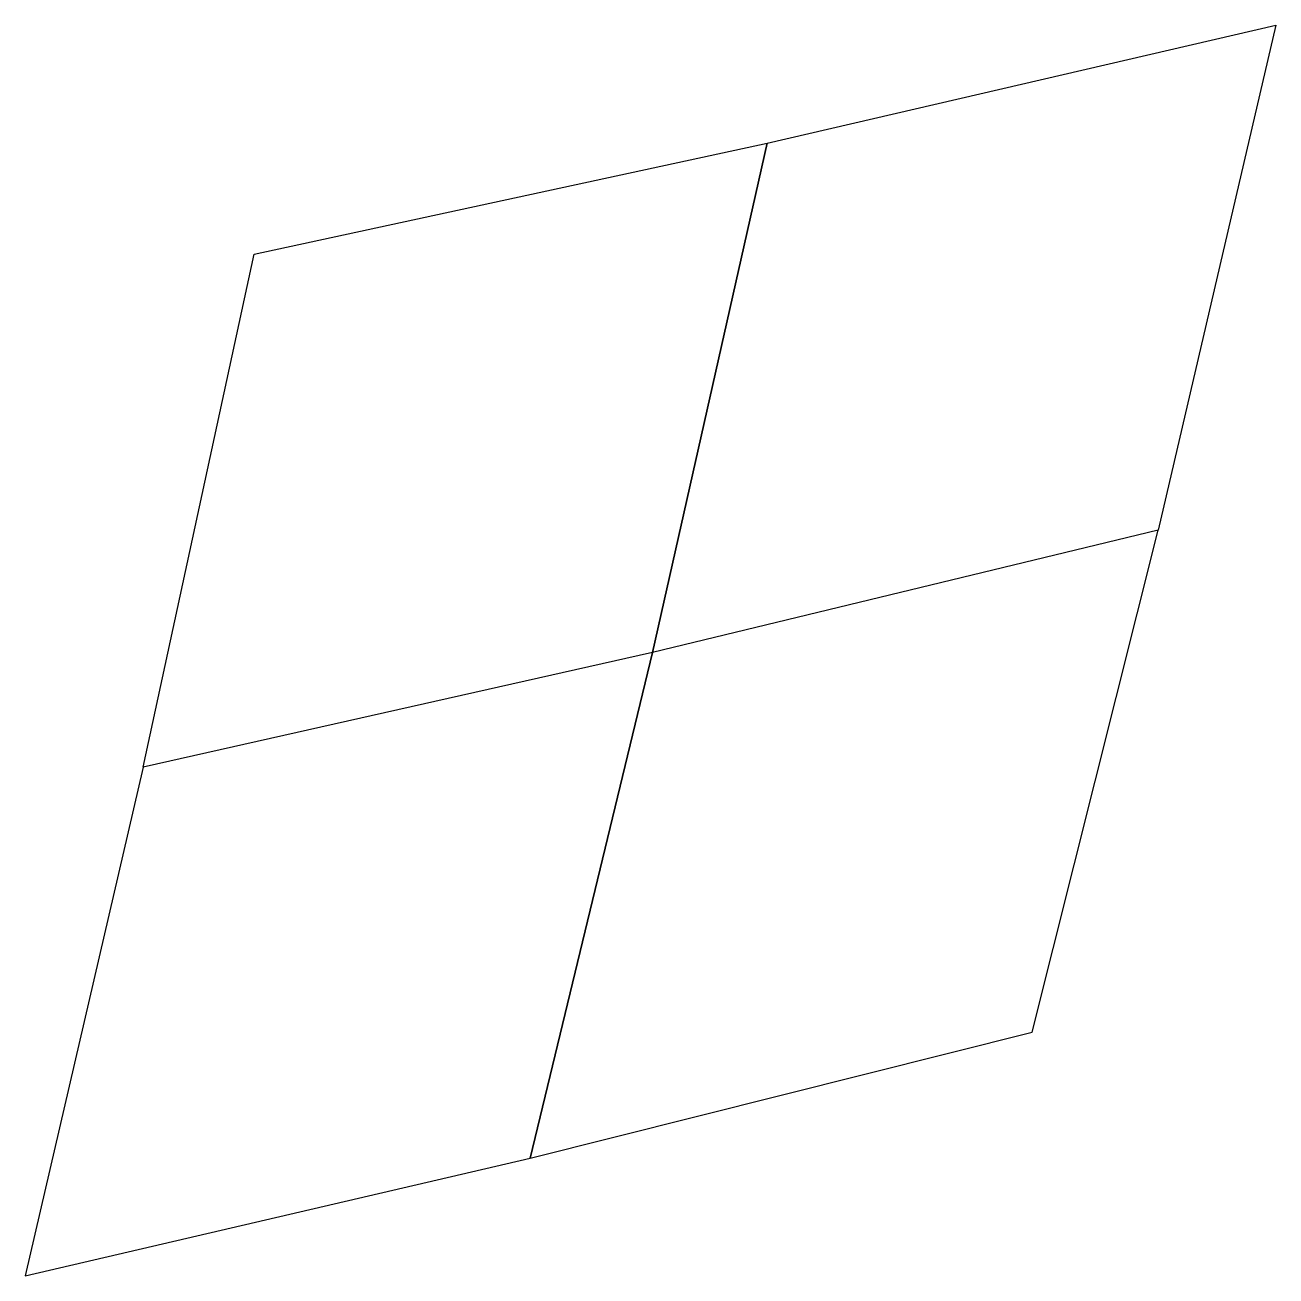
# Model space of a CAD drawing. Header units: millimetres. Extents: x 14.13 to 16.33, y -16.33 to -14.13.
import ezdxf

# ---------------------------------------------------------------- set-up
doc = ezdxf.new("R2010")
doc.units = ezdxf.units.MM
doc.layers.add('Test6 TestBases', color=40, linetype='Continuous')
doc.layers.add('Test6 UpperTendons', color=203, linetype='Continuous', true_color=0xaa38c7)

msp = doc.modelspace()

# ---------------------------------------------------------------- linework, layer by layer
at = {"layer": 'Test6 TestBases'}
for points in [[(16.325413, -14.126565, 27.008486), (16.118156, -15.014367, 26.658748), (15.229495, -15.229495, 27.048458), (15.43109, -14.334328, 27.41365)], [(15.43109, -14.334328, 27.41365), (15.229495, -15.229495, 27.048458), (14.334328, -15.43109, 27.41365), (14.529234, -14.529234, 27.793739)], [(15.89673, -15.89673, 26.285101), (16.118156, -15.014367, 26.658748), (15.229495, -15.229495, 27.048458), (15.014367, -16.118156, 26.658748)], [(15.014367, -16.118156, 26.658748), (15.229495, -15.229495, 27.048458), (14.334328, -15.43109, 27.41365), (14.126565, -16.325413, 27.008486)]]:
    msp.add_3dface(points, dxfattribs=at)
at = {"layer": 'Test6 UpperTendons'}
for p, q in [((16.118156, -15.014367, 26.658748), (15.229495, -15.229495, 27.048458)), ((15.229495, -15.229495, 27.048458), (14.334328, -15.43109, 27.41365))]:
    msp.add_line(p, q, dxfattribs=at)

doc.saveas('drawing.dxf')
